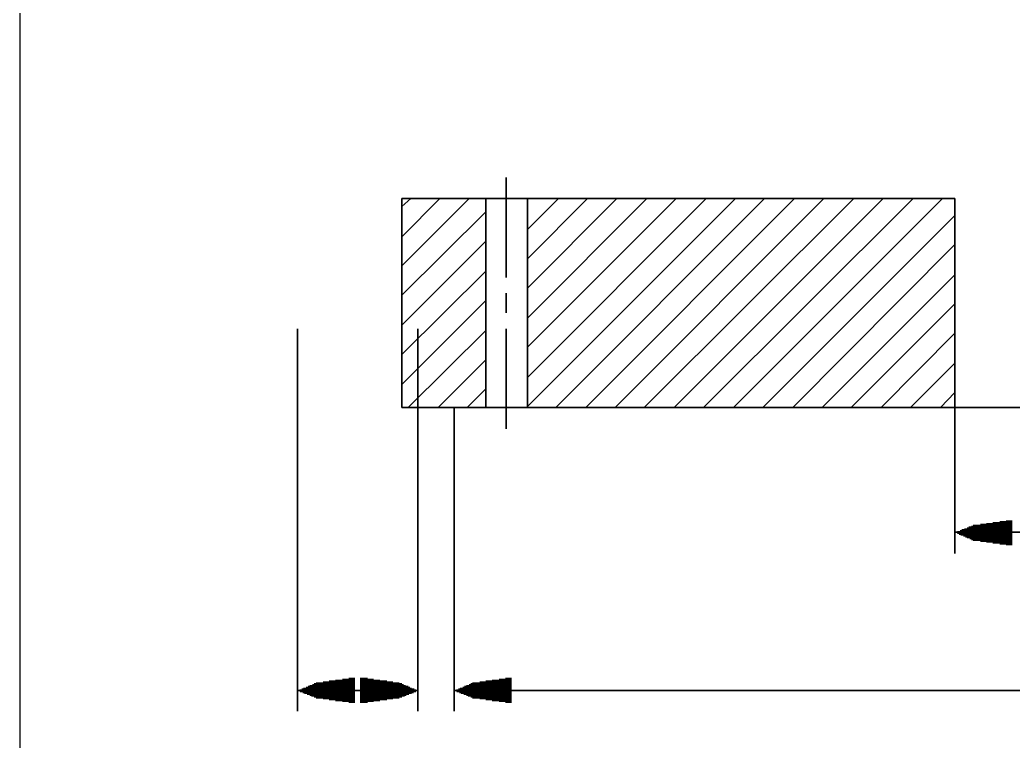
# Model space of a CAD drawing. Extents: x 20 to 206, y 5 to 293.
# Drawn here: x 20 to 115.1, y 123.9 to 192.9 of the extents above; entities that cross this region are included whole.
import ezdxf

# ---------------------------------------------------------------- set-up
doc = ezdxf.new("R2010")
doc.units = 0

msp = doc.modelspace()

# ---------------------------------------------------------------- linework, layer by layer
at = {"layer": 'P01030'}
msp.add_lwpolyline([(109.474003, 175.767997), (109.474003, 155.786658), (109.474003, 175.767997)], dxfattribs=at)
at = {"layer": 'P01031'}
msp.add_lwpolyline([(109.474003, 175.767997), (68.579998, 175.767997), (109.474003, 175.767997)], dxfattribs=at)
at = {"layer": 'P01035'}
msp.add_lwpolyline([(64.600665, 175.767997), (56.557331, 175.767997), (64.600665, 175.767997)], dxfattribs=at)
at = {"layer": 'P01036'}
msp.add_lwpolyline([(64.600665, 155.786658), (64.600665, 175.767997), (64.600665, 155.786658)], dxfattribs=at)
at = {"layer": 'P01039'}
msp.add_lwpolyline([(64.600665, 155.786658), (56.557331, 155.786658), (64.600665, 155.786658)], dxfattribs=at)
at = {"layer": 'P01040'}
msp.add_lwpolyline([(109.474003, 155.786658), (68.579998, 155.786658), (109.474003, 155.786658)], dxfattribs=at)
at = {"layer": 'P01041'}
msp.add_lwpolyline([(56.557331, 155.786658), (56.557331, 175.767997), (56.557331, 155.786658)], dxfattribs=at)
at = {"layer": 'P01045'}
msp.add_lwpolyline([(68.579998, 155.786658), (68.579998, 175.767997), (68.579998, 155.786658)], dxfattribs=at)
at = {"layer": 'P01047'}
msp.add_lwpolyline([(68.579998, 155.786658), (64.600665, 155.786658), (68.579998, 155.786658)], dxfattribs=at)
at = {"layer": 'P01048'}
msp.add_lwpolyline([(68.579998, 175.767997), (64.600665, 175.767997), (68.579998, 175.767997)], dxfattribs=at)
at = {"layer": 'P01050'}
msp.add_lwpolyline([(116.585993, 155.786658), (109.474003, 155.786658), (116.585993, 155.786658)], dxfattribs=at)
at = {"layer": 'P01056'}
msp.add_lwpolyline([(66.548, 153.754665), (66.548, 163.321997), (66.548, 153.754665)], dxfattribs=at)
at = {"layer": 'P01057'}
msp.add_lwpolyline([(66.548, 164.846), (66.548, 166.708666), (66.548, 164.846)], dxfattribs=at)
at = {"layer": 'P01058'}
msp.add_lwpolyline([(66.548, 168.232658), (66.548, 177.8), (66.548, 168.232658)], dxfattribs=at)
at = {"layer": 'P01087'}
msp.add_lwpolyline([(108.119326, 155.786658), (109.474003, 157.225997), (108.119326, 155.786658)], dxfattribs=at)
at = {"layer": 'P01088'}
msp.add_lwpolyline([(105.240669, 155.786658), (109.474003, 160.019991), (105.240669, 155.786658)], dxfattribs=at)
at = {"layer": 'P01089'}
msp.add_lwpolyline([(102.446665, 155.786658), (109.474003, 162.898659), (102.446665, 155.786658)], dxfattribs=at)
at = {"layer": 'P01090'}
msp.add_lwpolyline([(99.567997, 155.786658), (109.474003, 165.692664), (99.567997, 155.786658)], dxfattribs=at)
at = {"layer": 'P01091'}
msp.add_lwpolyline([(96.774003, 155.786658), (109.474003, 168.486658), (96.774003, 155.786658)], dxfattribs=at)
at = {"layer": 'P01092'}
msp.add_lwpolyline([(93.979998, 155.786658), (109.474003, 171.365326), (93.979998, 155.786658)], dxfattribs=at)
at = {"layer": 'P01093'}
msp.add_lwpolyline([(91.10133, 155.786658), (109.474003, 174.159331), (91.10133, 155.786658)], dxfattribs=at)
at = {"layer": 'P01094'}
msp.add_lwpolyline([(88.307331, 155.786658), (108.288664, 175.767997), (88.307331, 155.786658)], dxfattribs=at)
at = {"layer": 'P01095'}
msp.add_lwpolyline([(85.428663, 155.786658), (105.49467, 175.767997), (85.428663, 155.786658)], dxfattribs=at)
at = {"layer": 'P01096'}
msp.add_lwpolyline([(82.634663, 155.786658), (102.616002, 175.767997), (82.634663, 155.786658)], dxfattribs=at)
at = {"layer": 'P01097'}
msp.add_lwpolyline([(79.756001, 155.786658), (99.821997, 175.767997), (79.756001, 155.786658)], dxfattribs=at)
at = {"layer": 'P01098'}
msp.add_lwpolyline([(76.961996, 155.786658), (96.943329, 175.767997), (76.961996, 155.786658)], dxfattribs=at)
at = {"layer": 'P01099'}
msp.add_lwpolyline([(74.167997, 155.786658), (94.149335, 175.767997), (74.167997, 155.786658)], dxfattribs=at)
at = {"layer": 'P01100'}
msp.add_lwpolyline([(71.289334, 155.786658), (91.270667, 175.767997), (71.289334, 155.786658)], dxfattribs=at)
at = {"layer": 'P01101'}
msp.add_lwpolyline([(68.579998, 155.871332), (88.476662, 175.767997), (68.579998, 155.871332)], dxfattribs=at)
at = {"layer": 'P01102'}
msp.add_lwpolyline([(68.579998, 158.665326), (85.682663, 175.767997), (68.579998, 158.665326)], dxfattribs=at)
at = {"layer": 'P01103'}
msp.add_lwpolyline([(62.822667, 155.786658), (64.600665, 157.564661), (62.822667, 155.786658)], dxfattribs=at)
at = {"layer": 'P01104'}
msp.add_lwpolyline([(68.579998, 161.543994), (82.804, 175.767997), (68.579998, 161.543994)], dxfattribs=at)
at = {"layer": 'P01105'}
msp.add_lwpolyline([(68.579998, 164.337999), (80.009996, 175.767997), (68.579998, 164.337999)], dxfattribs=at)
at = {"layer": 'P01106'}
msp.add_lwpolyline([(60.028668, 155.786658), (64.600665, 160.358666), (60.028668, 155.786658)], dxfattribs=at)
at = {"layer": 'P01107'}
msp.add_lwpolyline([(57.15, 155.786658), (64.600665, 163.15266), (57.15, 155.786658)], dxfattribs=at)
at = {"layer": 'P01108'}
msp.add_lwpolyline([(68.579998, 167.216667), (77.131333, 175.767997), (68.579998, 167.216667)], dxfattribs=at)
at = {"layer": 'P01109'}
msp.add_lwpolyline([(68.579998, 170.010661), (74.337334, 175.767997), (68.579998, 170.010661)], dxfattribs=at)
at = {"layer": 'P01110'}
msp.add_lwpolyline([(56.557331, 157.987999), (64.600665, 166.031328), (56.557331, 157.987999)], dxfattribs=at)
at = {"layer": 'P01111'}
msp.add_lwpolyline([(56.557331, 160.866667), (64.600665, 168.825332), (56.557331, 160.866667)], dxfattribs=at)
at = {"layer": 'P01112'}
msp.add_lwpolyline([(68.579998, 172.804665), (71.543334, 175.767997), (68.579998, 172.804665)], dxfattribs=at)
at = {"layer": 'P01113'}
msp.add_lwpolyline([(68.579998, 175.683333), (68.664666, 175.767997), (68.579998, 175.683333)], dxfattribs=at)
at = {"layer": 'P01114'}
msp.add_lwpolyline([(56.557331, 163.660661), (64.600665, 171.704), (56.557331, 163.660661)], dxfattribs=at)
at = {"layer": 'P01115'}
msp.add_lwpolyline([(56.557331, 166.539329), (64.600665, 174.497994), (56.557331, 166.539329)], dxfattribs=at)
at = {"layer": 'P01116'}
msp.add_lwpolyline([(56.557331, 169.333333), (62.991999, 175.767997), (56.557331, 169.333333)], dxfattribs=at)
at = {"layer": 'P01117'}
msp.add_lwpolyline([(56.557331, 172.127327), (60.198, 175.767997), (56.557331, 172.127327)], dxfattribs=at)
at = {"layer": 'P01118'}
msp.add_lwpolyline([(56.557331, 175.005995), (57.404, 175.767997), (56.557331, 175.005995)], dxfattribs=at)
at = {"layer": 'P01147'}
msp.add_lwpolyline([(108.119326, 155.786658), (109.474003, 157.225997), (108.119326, 155.786658)], dxfattribs=at)
at = {"layer": 'P01148'}
msp.add_lwpolyline([(105.240669, 155.786658), (109.474003, 160.019991), (105.240669, 155.786658)], dxfattribs=at)
at = {"layer": 'P01149'}
msp.add_lwpolyline([(102.446665, 155.786658), (109.474003, 162.898659), (102.446665, 155.786658)], dxfattribs=at)
at = {"layer": 'P01150'}
msp.add_lwpolyline([(99.567997, 155.786658), (109.474003, 165.692664), (99.567997, 155.786658)], dxfattribs=at)
at = {"layer": 'P01151'}
msp.add_lwpolyline([(96.774003, 155.786658), (109.474003, 168.486658), (96.774003, 155.786658)], dxfattribs=at)
at = {"layer": 'P01152'}
msp.add_lwpolyline([(93.979998, 155.786658), (109.474003, 171.365326), (93.979998, 155.786658)], dxfattribs=at)
at = {"layer": 'P01153'}
msp.add_lwpolyline([(91.10133, 155.786658), (109.474003, 174.159331), (91.10133, 155.786658)], dxfattribs=at)
at = {"layer": 'P01154'}
msp.add_lwpolyline([(88.307331, 155.786658), (108.288664, 175.767997), (88.307331, 155.786658)], dxfattribs=at)
at = {"layer": 'P01155'}
msp.add_lwpolyline([(85.428663, 155.786658), (105.49467, 175.767997), (85.428663, 155.786658)], dxfattribs=at)
at = {"layer": 'P01156'}
msp.add_lwpolyline([(82.634663, 155.786658), (102.616002, 175.767997), (82.634663, 155.786658)], dxfattribs=at)
at = {"layer": 'P01157'}
msp.add_lwpolyline([(79.756001, 155.786658), (99.821997, 175.767997), (79.756001, 155.786658)], dxfattribs=at)
at = {"layer": 'P01158'}
msp.add_lwpolyline([(76.961996, 155.786658), (96.943329, 175.767997), (76.961996, 155.786658)], dxfattribs=at)
at = {"layer": 'P01159'}
msp.add_lwpolyline([(74.167997, 155.786658), (94.149335, 175.767997), (74.167997, 155.786658)], dxfattribs=at)
at = {"layer": 'P01160'}
msp.add_lwpolyline([(71.289334, 155.786658), (91.270667, 175.767997), (71.289334, 155.786658)], dxfattribs=at)
at = {"layer": 'P01161'}
msp.add_lwpolyline([(68.579998, 155.871332), (88.476662, 175.767997), (68.579998, 155.871332)], dxfattribs=at)
at = {"layer": 'P01162'}
msp.add_lwpolyline([(68.579998, 158.665326), (85.682663, 175.767997), (68.579998, 158.665326)], dxfattribs=at)
at = {"layer": 'P01163'}
msp.add_lwpolyline([(62.822667, 155.786658), (64.600665, 157.564661), (62.822667, 155.786658)], dxfattribs=at)
at = {"layer": 'P01164'}
msp.add_lwpolyline([(68.579998, 161.543994), (82.804, 175.767997), (68.579998, 161.543994)], dxfattribs=at)
at = {"layer": 'P01165'}
msp.add_lwpolyline([(68.579998, 164.337999), (80.009996, 175.767997), (68.579998, 164.337999)], dxfattribs=at)
at = {"layer": 'P01166'}
msp.add_lwpolyline([(60.028668, 155.786658), (64.600665, 160.358666), (60.028668, 155.786658)], dxfattribs=at)
at = {"layer": 'P01167'}
msp.add_lwpolyline([(57.15, 155.786658), (64.600665, 163.15266), (57.15, 155.786658)], dxfattribs=at)
at = {"layer": 'P01168'}
msp.add_lwpolyline([(68.579998, 167.216667), (77.131333, 175.767997), (68.579998, 167.216667)], dxfattribs=at)
at = {"layer": 'P01169'}
msp.add_lwpolyline([(68.579998, 170.010661), (74.337334, 175.767997), (68.579998, 170.010661)], dxfattribs=at)
at = {"layer": 'P01170'}
msp.add_lwpolyline([(56.557331, 157.987999), (64.600665, 166.031328), (56.557331, 157.987999)], dxfattribs=at)
at = {"layer": 'P01171'}
msp.add_lwpolyline([(56.557331, 160.866667), (64.600665, 168.825332), (56.557331, 160.866667)], dxfattribs=at)
at = {"layer": 'P01172'}
msp.add_lwpolyline([(68.579998, 172.804665), (71.543334, 175.767997), (68.579998, 172.804665)], dxfattribs=at)
at = {"layer": 'P01173'}
msp.add_lwpolyline([(68.579998, 175.683333), (68.664666, 175.767997), (68.579998, 175.683333)], dxfattribs=at)
at = {"layer": 'P01174'}
msp.add_lwpolyline([(56.557331, 163.660661), (64.600665, 171.704), (56.557331, 163.660661)], dxfattribs=at)
at = {"layer": 'P01175'}
msp.add_lwpolyline([(56.557331, 166.539329), (64.600665, 174.497994), (56.557331, 166.539329)], dxfattribs=at)
at = {"layer": 'P01176'}
msp.add_lwpolyline([(56.557331, 169.333333), (62.991999, 175.767997), (56.557331, 169.333333)], dxfattribs=at)
at = {"layer": 'P01177'}
msp.add_lwpolyline([(56.557331, 172.127327), (60.198, 175.767997), (56.557331, 172.127327)], dxfattribs=at)
at = {"layer": 'P01178'}
msp.add_lwpolyline([(56.557331, 175.005995), (57.404, 175.767997), (56.557331, 175.005995)], dxfattribs=at)
at = {"layer": 'P01182'}
msp.add_lwpolyline([(61.552665, 155.786658), (61.552665, 126.746), (61.552665, 155.786658)], dxfattribs=at)
at = {"layer": 'P01186'}
msp.add_lwpolyline([(46.566667, 163.321997), (46.566667, 126.746), (46.566667, 163.321997)], dxfattribs=at)
at = {"layer": 'P01187'}
msp.add_lwpolyline([(58.081333, 163.321997), (58.081333, 126.746), (58.081333, 163.321997)], dxfattribs=at)
at = {"layer": 'P01188'}
msp.add_lwpolyline([(109.474003, 155.786658), (109.474003, 141.816667), (109.474003, 155.786658)], dxfattribs=at)
at = {"layer": 'P01190'}
msp.add_lwpolyline([(66.463331, 129.878668), (67.056001, 129.878668)], dxfattribs=at)
at = {"layer": 'P01191'}
msp.add_lwpolyline([(65.870667, 129.793994), (67.056001, 129.793994)], dxfattribs=at)
at = {"layer": 'P01192'}
msp.add_lwpolyline([(65.193334, 129.709331), (67.056001, 129.709331)], dxfattribs=at)
at = {"layer": 'P01193'}
msp.add_lwpolyline([(64.600665, 129.624668), (67.056001, 129.624668)], dxfattribs=at)
at = {"layer": 'P01194'}
msp.add_lwpolyline([(64.008001, 129.539994), (67.056001, 129.539994)], dxfattribs=at)
at = {"layer": 'P01195'}
msp.add_lwpolyline([(63.330663, 129.45533), (67.056001, 129.45533)], dxfattribs=at)
at = {"layer": 'P01196'}
msp.add_lwpolyline([(63.161331, 129.370667), (67.056001, 129.370667)], dxfattribs=at)
at = {"layer": 'P01197'}
msp.add_lwpolyline([(62.991999, 129.285993), (67.056001, 129.285993)], dxfattribs=at)
at = {"layer": 'P01198'}
msp.add_lwpolyline([(62.737999, 129.20133), (67.056001, 129.20133)], dxfattribs=at)
at = {"layer": 'P01199'}
msp.add_lwpolyline([(62.568667, 129.116667), (67.056001, 129.116667)], dxfattribs=at)
at = {"layer": 'P01200'}
msp.add_lwpolyline([(62.39933, 129.031993), (67.056001, 129.031993)], dxfattribs=at)
at = {"layer": 'P01201'}
msp.add_lwpolyline([(62.145335, 128.947329), (67.056001, 128.947329)], dxfattribs=at)
at = {"layer": 'P01202'}
msp.add_lwpolyline([(61.975997, 128.862666), (67.056001, 128.862666)], dxfattribs=at)
at = {"layer": 'P01203'}
msp.add_lwpolyline([(61.806666, 128.777992), (67.056001, 128.777992)], dxfattribs=at)
at = {"layer": 'P01204'}
msp.add_lwpolyline([(61.552665, 128.693329), (67.056001, 128.693329)], dxfattribs=at)
at = {"layer": 'P01205'}
msp.add_lwpolyline([(61.806666, 128.608666), (67.056001, 128.608666)], dxfattribs=at)
at = {"layer": 'P01206'}
msp.add_lwpolyline([(62.060666, 128.523992), (67.056001, 128.523992)], dxfattribs=at)
at = {"layer": 'P01207'}
msp.add_lwpolyline([(62.229998, 128.439329), (67.056001, 128.439329)], dxfattribs=at)
at = {"layer": 'P01208'}
msp.add_lwpolyline([(62.483998, 128.354665), (67.056001, 128.354665)], dxfattribs=at)
at = {"layer": 'P01209'}
msp.add_lwpolyline([(62.737999, 128.269991), (67.056001, 128.269991)], dxfattribs=at)
at = {"layer": 'P01210'}
msp.add_lwpolyline([(62.907331, 128.185328), (67.056001, 128.185328)], dxfattribs=at)
at = {"layer": 'P01211'}
msp.add_lwpolyline([(63.161331, 128.100665), (67.056001, 128.100665)], dxfattribs=at)
at = {"layer": 'P01212'}
msp.add_lwpolyline([(63.330663, 128.015991), (67.056001, 128.015991)], dxfattribs=at)
at = {"layer": 'P01213'}
msp.add_lwpolyline([(64.008001, 127.931328), (67.056001, 127.931328)], dxfattribs=at)
at = {"layer": 'P01214'}
msp.add_lwpolyline([(64.600665, 127.846665), (67.056001, 127.846665)], dxfattribs=at)
at = {"layer": 'P01215'}
msp.add_lwpolyline([(65.193334, 127.762001), (67.056001, 127.762001)], dxfattribs=at)
at = {"layer": 'P01216'}
msp.add_lwpolyline([(65.870667, 127.677327), (67.056001, 127.677327)], dxfattribs=at)
at = {"layer": 'P01217'}
msp.add_lwpolyline([(66.463331, 127.592664), (67.056001, 127.592664), (66.463331, 127.592664)], dxfattribs=at)
at = {"layer": 'P01218'}
msp.add_lwpolyline([(61.552665, 128.693329), (66.548, 129.370667), (61.552665, 128.693329)], dxfattribs=at)
at = {"layer": 'P01219'}
msp.add_lwpolyline([(66.548, 129.370667), (66.039999, 128.693329), (66.548, 129.370667)], dxfattribs=at)
at = {"layer": 'P01220'}
msp.add_lwpolyline([(66.039999, 128.693329), (66.548, 128.015991), (66.039999, 128.693329)], dxfattribs=at)
at = {"layer": 'P01221'}
msp.add_lwpolyline([(66.548, 128.015991), (61.552665, 128.693329), (66.548, 128.015991)], dxfattribs=at)
at = {"layer": 'P01222'}
msp.add_lwpolyline([(65.95533, 129.285993), (66.548, 129.285993)], dxfattribs=at)
at = {"layer": 'P01223'}
msp.add_lwpolyline([(65.362666, 129.20133), (66.463331, 129.20133)], dxfattribs=at)
at = {"layer": 'P01224'}
msp.add_lwpolyline([(64.685334, 129.116667), (66.378663, 129.116667)], dxfattribs=at)
at = {"layer": 'P01225'}
msp.add_lwpolyline([(64.092664, 129.031993), (66.293999, 129.031993)], dxfattribs=at)
at = {"layer": 'P01226'}
msp.add_lwpolyline([(63.5, 128.947329), (66.293999, 128.947329)], dxfattribs=at)
at = {"layer": 'P01227'}
msp.add_lwpolyline([(62.822667, 128.862666), (66.209331, 128.862666)], dxfattribs=at)
at = {"layer": 'P01228'}
msp.add_lwpolyline([(62.229998, 128.777992), (66.124668, 128.777992), (62.229998, 128.777992)], dxfattribs=at)
at = {"layer": 'P01229'}
msp.add_lwpolyline([(61.552665, 128.693329), (66.039999, 128.693329)], dxfattribs=at)
at = {"layer": 'P01230'}
msp.add_lwpolyline([(62.229998, 128.608666), (66.124668, 128.608666)], dxfattribs=at)
at = {"layer": 'P01231'}
msp.add_lwpolyline([(62.822667, 128.523992), (66.209331, 128.523992)], dxfattribs=at)
at = {"layer": 'P01232'}
msp.add_lwpolyline([(63.5, 128.439329), (66.293999, 128.439329)], dxfattribs=at)
at = {"layer": 'P01233'}
msp.add_lwpolyline([(64.092664, 128.354665), (66.293999, 128.354665)], dxfattribs=at)
at = {"layer": 'P01234'}
msp.add_lwpolyline([(64.685334, 128.269991), (66.378663, 128.269991)], dxfattribs=at)
at = {"layer": 'P01235'}
msp.add_lwpolyline([(65.362666, 128.185328), (66.463331, 128.185328)], dxfattribs=at)
at = {"layer": 'P01236'}
msp.add_lwpolyline([(65.95533, 128.100665), (66.548, 128.100665), (65.95533, 128.100665)], dxfattribs=at)
at = {"layer": 'P01284'}
msp.add_lwpolyline([(61.552665, 128.693329), (171.534663, 128.693329), (61.552665, 128.693329)], dxfattribs=at)
at = {"layer": 'P01334'}
msp.add_lwpolyline([(51.477333, 129.878668), (52.069997, 129.878668)], dxfattribs=at)
at = {"layer": 'P01335'}
msp.add_lwpolyline([(50.884663, 129.793994), (52.069997, 129.793994)], dxfattribs=at)
at = {"layer": 'P01336'}
msp.add_lwpolyline([(50.207331, 129.709331), (52.069997, 129.709331)], dxfattribs=at)
at = {"layer": 'P01337'}
msp.add_lwpolyline([(49.614666, 129.624668), (52.069997, 129.624668)], dxfattribs=at)
at = {"layer": 'P01338'}
msp.add_lwpolyline([(49.021997, 129.539994), (52.069997, 129.539994)], dxfattribs=at)
at = {"layer": 'P01339'}
msp.add_lwpolyline([(48.344664, 129.45533), (52.069997, 129.45533)], dxfattribs=at)
at = {"layer": 'P01340'}
msp.add_lwpolyline([(48.175332, 129.370667), (52.069997, 129.370667)], dxfattribs=at)
at = {"layer": 'P01341'}
msp.add_lwpolyline([(48.006001, 129.285993), (52.069997, 129.285993)], dxfattribs=at)
at = {"layer": 'P01342'}
msp.add_lwpolyline([(47.752, 129.20133), (52.069997, 129.20133)], dxfattribs=at)
at = {"layer": 'P01343'}
msp.add_lwpolyline([(47.582663, 129.116667), (52.069997, 129.116667)], dxfattribs=at)
at = {"layer": 'P01344'}
msp.add_lwpolyline([(47.413331, 129.031993), (52.069997, 129.031993)], dxfattribs=at)
at = {"layer": 'P01345'}
msp.add_lwpolyline([(47.159331, 128.947329), (52.069997, 128.947329)], dxfattribs=at)
at = {"layer": 'P01346'}
msp.add_lwpolyline([(46.989999, 128.862666), (52.069997, 128.862666)], dxfattribs=at)
at = {"layer": 'P01347'}
msp.add_lwpolyline([(46.820667, 128.777992), (52.069997, 128.777992)], dxfattribs=at)
at = {"layer": 'P01348'}
msp.add_lwpolyline([(46.566667, 128.693329), (52.069997, 128.693329)], dxfattribs=at)
at = {"layer": 'P01349'}
msp.add_lwpolyline([(46.820667, 128.608666), (52.069997, 128.608666)], dxfattribs=at)
at = {"layer": 'P01350'}
msp.add_lwpolyline([(47.074668, 128.523992), (52.069997, 128.523992)], dxfattribs=at)
at = {"layer": 'P01351'}
msp.add_lwpolyline([(47.243999, 128.439329), (52.069997, 128.439329)], dxfattribs=at)
at = {"layer": 'P01352'}
msp.add_lwpolyline([(47.498, 128.354665), (52.069997, 128.354665)], dxfattribs=at)
at = {"layer": 'P01353'}
msp.add_lwpolyline([(47.752, 128.269991), (52.069997, 128.269991)], dxfattribs=at)
at = {"layer": 'P01354'}
msp.add_lwpolyline([(47.921332, 128.185328), (52.069997, 128.185328)], dxfattribs=at)
at = {"layer": 'P01355'}
msp.add_lwpolyline([(48.175332, 128.100665), (52.069997, 128.100665)], dxfattribs=at)
at = {"layer": 'P01356'}
msp.add_lwpolyline([(48.344664, 128.015991), (52.069997, 128.015991)], dxfattribs=at)
at = {"layer": 'P01357'}
msp.add_lwpolyline([(49.021997, 127.931328), (52.069997, 127.931328)], dxfattribs=at)
at = {"layer": 'P01358'}
msp.add_lwpolyline([(49.614666, 127.846665), (52.069997, 127.846665)], dxfattribs=at)
at = {"layer": 'P01359'}
msp.add_lwpolyline([(50.207331, 127.762001), (52.069997, 127.762001)], dxfattribs=at)
at = {"layer": 'P01360'}
msp.add_lwpolyline([(50.884663, 127.677327), (52.069997, 127.677327)], dxfattribs=at)
at = {"layer": 'P01361'}
msp.add_lwpolyline([(51.477333, 127.592664), (52.069997, 127.592664), (51.477333, 127.592664)], dxfattribs=at)
at = {"layer": 'P01362'}
msp.add_lwpolyline([(46.566667, 128.693329), (51.562001, 129.370667), (46.566667, 128.693329)], dxfattribs=at)
at = {"layer": 'P01363'}
msp.add_lwpolyline([(51.562001, 129.370667), (51.054, 128.693329), (51.562001, 129.370667)], dxfattribs=at)
at = {"layer": 'P01364'}
msp.add_lwpolyline([(51.054, 128.693329), (51.562001, 128.015991), (51.054, 128.693329)], dxfattribs=at)
at = {"layer": 'P01365'}
msp.add_lwpolyline([(51.562001, 128.015991), (46.566667, 128.693329), (51.562001, 128.015991)], dxfattribs=at)
at = {"layer": 'P01366'}
msp.add_lwpolyline([(50.969332, 129.285993), (51.562001, 129.285993)], dxfattribs=at)
at = {"layer": 'P01367'}
msp.add_lwpolyline([(50.376668, 129.20133), (51.477333, 129.20133)], dxfattribs=at)
at = {"layer": 'P01368'}
msp.add_lwpolyline([(49.69933, 129.116667), (51.392664, 129.116667)], dxfattribs=at)
at = {"layer": 'P01369'}
msp.add_lwpolyline([(49.106666, 129.031993), (51.308001, 129.031993)], dxfattribs=at)
at = {"layer": 'P01370'}
msp.add_lwpolyline([(48.514002, 128.947329), (51.308001, 128.947329)], dxfattribs=at)
at = {"layer": 'P01371'}
msp.add_lwpolyline([(47.836663, 128.862666), (51.223332, 128.862666)], dxfattribs=at)
at = {"layer": 'P01372'}
msp.add_lwpolyline([(47.243999, 128.777992), (51.138664, 128.777992), (47.243999, 128.777992)], dxfattribs=at)
at = {"layer": 'P01373'}
msp.add_lwpolyline([(46.566667, 128.693329), (51.054, 128.693329)], dxfattribs=at)
at = {"layer": 'P01374'}
msp.add_lwpolyline([(47.243999, 128.608666), (51.138664, 128.608666)], dxfattribs=at)
at = {"layer": 'P01375'}
msp.add_lwpolyline([(47.836663, 128.523992), (51.223332, 128.523992)], dxfattribs=at)
at = {"layer": 'P01376'}
msp.add_lwpolyline([(48.514002, 128.439329), (51.308001, 128.439329)], dxfattribs=at)
at = {"layer": 'P01377'}
msp.add_lwpolyline([(49.106666, 128.354665), (51.308001, 128.354665)], dxfattribs=at)
at = {"layer": 'P01378'}
msp.add_lwpolyline([(49.69933, 128.269991), (51.392664, 128.269991)], dxfattribs=at)
at = {"layer": 'P01379'}
msp.add_lwpolyline([(50.376668, 128.185328), (51.477333, 128.185328)], dxfattribs=at)
at = {"layer": 'P01380'}
msp.add_lwpolyline([(50.969332, 128.100665), (51.562001, 128.100665), (50.969332, 128.100665)], dxfattribs=at)
at = {"layer": 'P01381'}
msp.add_lwpolyline([(52.577998, 129.878668), (53.25533, 129.878668)], dxfattribs=at)
at = {"layer": 'P01382'}
msp.add_lwpolyline([(52.577998, 129.793994), (53.848, 129.793994)], dxfattribs=at)
at = {"layer": 'P01383'}
msp.add_lwpolyline([(52.577998, 129.709331), (54.440664, 129.709331)], dxfattribs=at)
at = {"layer": 'P01384'}
msp.add_lwpolyline([(52.577998, 129.624668), (55.117997, 129.624668)], dxfattribs=at)
at = {"layer": 'P01385'}
msp.add_lwpolyline([(52.577998, 129.539994), (55.710666, 129.539994)], dxfattribs=at)
at = {"layer": 'P01386'}
msp.add_lwpolyline([(52.577998, 129.45533), (56.30333, 129.45533)], dxfattribs=at)
at = {"layer": 'P01387'}
msp.add_lwpolyline([(52.577998, 129.370667), (56.557331, 129.370667)], dxfattribs=at)
at = {"layer": 'P01388'}
msp.add_lwpolyline([(52.577998, 129.285993), (56.726668, 129.285993)], dxfattribs=at)
at = {"layer": 'P01389'}
msp.add_lwpolyline([(52.577998, 129.20133), (56.896, 129.20133)], dxfattribs=at)
at = {"layer": 'P01390'}
msp.add_lwpolyline([(52.577998, 129.116667), (57.15, 129.116667)], dxfattribs=at)
at = {"layer": 'P01391'}
msp.add_lwpolyline([(52.577998, 129.031993), (57.319332, 129.031993)], dxfattribs=at)
at = {"layer": 'P01392'}
msp.add_lwpolyline([(52.577998, 128.947329), (57.488664, 128.947329)], dxfattribs=at)
at = {"layer": 'P01393'}
msp.add_lwpolyline([(52.577998, 128.862666), (57.742664, 128.862666)], dxfattribs=at)
at = {"layer": 'P01394'}
msp.add_lwpolyline([(52.577998, 128.777992), (57.912001, 128.777992)], dxfattribs=at)
at = {"layer": 'P01395'}
msp.add_lwpolyline([(52.577998, 128.693329), (58.081333, 128.693329)], dxfattribs=at)
at = {"layer": 'P01396'}
msp.add_lwpolyline([(52.577998, 128.608666), (57.912001, 128.608666)], dxfattribs=at)
at = {"layer": 'P01397'}
msp.add_lwpolyline([(52.577998, 128.523992), (57.658001, 128.523992)], dxfattribs=at)
at = {"layer": 'P01398'}
msp.add_lwpolyline([(52.577998, 128.439329), (57.488664, 128.439329)], dxfattribs=at)
at = {"layer": 'P01399'}
msp.add_lwpolyline([(52.577998, 128.354665), (57.234663, 128.354665)], dxfattribs=at)
at = {"layer": 'P01400'}
msp.add_lwpolyline([(52.577998, 128.269991), (56.980663, 128.269991)], dxfattribs=at)
at = {"layer": 'P01401'}
msp.add_lwpolyline([(52.577998, 128.185328), (56.811331, 128.185328)], dxfattribs=at)
at = {"layer": 'P01402'}
msp.add_lwpolyline([(52.577998, 128.100665), (56.557331, 128.100665)], dxfattribs=at)
at = {"layer": 'P01403'}
msp.add_lwpolyline([(52.577998, 128.015991), (56.30333, 128.015991)], dxfattribs=at)
at = {"layer": 'P01404'}
msp.add_lwpolyline([(52.577998, 127.931328), (55.710666, 127.931328)], dxfattribs=at)
at = {"layer": 'P01405'}
msp.add_lwpolyline([(52.577998, 127.846665), (55.117997, 127.846665)], dxfattribs=at)
at = {"layer": 'P01406'}
msp.add_lwpolyline([(52.577998, 127.762001), (54.440664, 127.762001)], dxfattribs=at)
at = {"layer": 'P01407'}
msp.add_lwpolyline([(52.577998, 127.677327), (53.848, 127.677327)], dxfattribs=at)
at = {"layer": 'P01408'}
msp.add_lwpolyline([(52.577998, 127.592664), (53.25533, 127.592664), (52.577998, 127.592664)], dxfattribs=at)
at = {"layer": 'P01409'}
msp.add_lwpolyline([(58.081333, 128.693329), (53.085998, 128.015991), (58.081333, 128.693329)], dxfattribs=at)
at = {"layer": 'P01410'}
msp.add_lwpolyline([(53.085998, 128.015991), (53.593999, 128.693329), (53.085998, 128.015991)], dxfattribs=at)
at = {"layer": 'P01411'}
msp.add_lwpolyline([(53.593999, 128.693329), (53.085998, 129.370667), (53.593999, 128.693329)], dxfattribs=at)
at = {"layer": 'P01412'}
msp.add_lwpolyline([(53.085998, 129.370667), (58.081333, 128.693329), (53.085998, 129.370667)], dxfattribs=at)
at = {"layer": 'P01413'}
msp.add_lwpolyline([(53.593999, 128.693329), (58.081333, 128.693329)], dxfattribs=at)
at = {"layer": 'P01414'}
msp.add_lwpolyline([(53.593999, 128.608666), (57.488664, 128.608666)], dxfattribs=at)
at = {"layer": 'P01415'}
msp.add_lwpolyline([(53.509331, 128.523992), (56.896, 128.523992)], dxfattribs=at)
at = {"layer": 'P01416'}
msp.add_lwpolyline([(53.424668, 128.439329), (56.218667, 128.439329)], dxfattribs=at)
at = {"layer": 'P01417'}
msp.add_lwpolyline([(53.339999, 128.354665), (55.625997, 128.354665)], dxfattribs=at)
at = {"layer": 'P01418'}
msp.add_lwpolyline([(53.339999, 128.269991), (55.033333, 128.269991)], dxfattribs=at)
at = {"layer": 'P01419'}
msp.add_lwpolyline([(53.25533, 128.185328), (54.356001, 128.185328)], dxfattribs=at)
at = {"layer": 'P01420'}
msp.add_lwpolyline([(53.170667, 128.100665), (53.763331, 128.100665), (53.170667, 128.100665)], dxfattribs=at)
at = {"layer": 'P01421'}
msp.add_lwpolyline([(53.170667, 129.285993), (53.763331, 129.285993)], dxfattribs=at)
at = {"layer": 'P01422'}
msp.add_lwpolyline([(53.25533, 129.20133), (54.356001, 129.20133)], dxfattribs=at)
at = {"layer": 'P01423'}
msp.add_lwpolyline([(53.339999, 129.116667), (55.033333, 129.116667)], dxfattribs=at)
at = {"layer": 'P01424'}
msp.add_lwpolyline([(53.339999, 129.031993), (55.625997, 129.031993)], dxfattribs=at)
at = {"layer": 'P01425'}
msp.add_lwpolyline([(53.424668, 128.947329), (56.218667, 128.947329)], dxfattribs=at)
at = {"layer": 'P01426'}
msp.add_lwpolyline([(53.509331, 128.862666), (56.896, 128.862666)], dxfattribs=at)
at = {"layer": 'P01427'}
msp.add_lwpolyline([(53.593999, 128.777992), (57.488664, 128.777992), (53.593999, 128.777992)], dxfattribs=at)
at = {"layer": 'P01428'}
msp.add_lwpolyline([(46.566667, 128.693329), (58.081333, 128.693329), (46.566667, 128.693329)], dxfattribs=at)
at = {"layer": 'P01429'}
msp.add_lwpolyline([(114.384663, 144.949324), (114.977327, 144.949324)], dxfattribs=at)
at = {"layer": 'P01430'}
msp.add_lwpolyline([(113.791999, 144.864661), (114.977327, 144.864661)], dxfattribs=at)
at = {"layer": 'P01431'}
msp.add_lwpolyline([(113.114661, 144.779998), (114.977327, 144.779998)], dxfattribs=at)
at = {"layer": 'P01432'}
msp.add_lwpolyline([(112.521997, 144.695324), (114.977327, 144.695324)], dxfattribs=at)
at = {"layer": 'P01433'}
msp.add_lwpolyline([(111.929333, 144.610661), (114.977327, 144.610661)], dxfattribs=at)
at = {"layer": 'P01434'}
msp.add_lwpolyline([(111.251995, 144.525997), (114.977327, 144.525997)], dxfattribs=at)
at = {"layer": 'P01435'}
msp.add_lwpolyline([(111.082668, 144.441334), (114.977327, 144.441334)], dxfattribs=at)
at = {"layer": 'P01436'}
msp.add_lwpolyline([(110.828668, 144.35666), (114.977327, 144.35666)], dxfattribs=at)
at = {"layer": 'P01437'}
msp.add_lwpolyline([(110.659331, 144.271997), (114.977327, 144.271997)], dxfattribs=at)
at = {"layer": 'P01438'}
msp.add_lwpolyline([(110.40533, 144.187334), (114.977327, 144.187334)], dxfattribs=at)
at = {"layer": 'P01439'}
msp.add_lwpolyline([(110.15133, 144.10266), (114.977327, 144.10266)], dxfattribs=at)
at = {"layer": 'P01440'}
msp.add_lwpolyline([(109.981993, 144.017997), (114.977327, 144.017997)], dxfattribs=at)
at = {"layer": 'P01441'}
msp.add_lwpolyline([(109.727992, 143.933333), (114.977327, 143.933333)], dxfattribs=at)
at = {"layer": 'P01442'}
msp.add_lwpolyline([(109.474003, 143.848659), (114.977327, 143.848659)], dxfattribs=at)
at = {"layer": 'P01443'}
msp.add_lwpolyline([(109.727992, 143.763996), (114.977327, 143.763996)], dxfattribs=at)
at = {"layer": 'P01444'}
msp.add_lwpolyline([(109.897329, 143.679333), (114.977327, 143.679333)], dxfattribs=at)
at = {"layer": 'P01445'}
msp.add_lwpolyline([(110.066667, 143.594659), (114.977327, 143.594659)], dxfattribs=at)
at = {"layer": 'P01446'}
msp.add_lwpolyline([(110.320667, 143.509996), (114.977327, 143.509996)], dxfattribs=at)
at = {"layer": 'P01447'}
msp.add_lwpolyline([(110.489994, 143.425332), (114.977327, 143.425332)], dxfattribs=at)
at = {"layer": 'P01448'}
msp.add_lwpolyline([(110.659331, 143.340658), (114.977327, 143.340658)], dxfattribs=at)
at = {"layer": 'P01449'}
msp.add_lwpolyline([(110.913331, 143.255995), (114.977327, 143.255995)], dxfattribs=at)
at = {"layer": 'P01450'}
msp.add_lwpolyline([(111.082668, 143.171332), (114.977327, 143.171332)], dxfattribs=at)
at = {"layer": 'P01451'}
msp.add_lwpolyline([(111.251995, 143.086658), (114.977327, 143.086658)], dxfattribs=at)
at = {"layer": 'P01452'}
msp.add_lwpolyline([(111.929333, 143.001995), (114.977327, 143.001995)], dxfattribs=at)
at = {"layer": 'P01453'}
msp.add_lwpolyline([(112.521997, 142.917332), (114.977327, 142.917332)], dxfattribs=at)
at = {"layer": 'P01454'}
msp.add_lwpolyline([(113.114661, 142.832658), (114.977327, 142.832658)], dxfattribs=at)
at = {"layer": 'P01455'}
msp.add_lwpolyline([(113.791999, 142.747994), (114.977327, 142.747994)], dxfattribs=at)
at = {"layer": 'P01456'}
msp.add_lwpolyline([(114.384663, 142.663331), (114.977327, 142.663331), (114.384663, 142.663331)], dxfattribs=at)
at = {"layer": 'P01457'}
msp.add_lwpolyline([(109.474003, 143.848659), (114.469326, 144.441334), (109.474003, 143.848659)], dxfattribs=at)
at = {"layer": 'P01458'}
msp.add_lwpolyline([(114.469326, 144.441334), (113.961326, 143.848659), (114.469326, 144.441334)], dxfattribs=at)
at = {"layer": 'P01459'}
msp.add_lwpolyline([(113.961326, 143.848659), (114.469326, 143.171332), (113.961326, 143.848659)], dxfattribs=at)
at = {"layer": 'P01460'}
msp.add_lwpolyline([(114.469326, 143.171332), (109.474003, 143.848659), (114.469326, 143.171332)], dxfattribs=at)
at = {"layer": 'P01461'}
msp.add_lwpolyline([(113.791999, 144.35666), (114.469326, 144.35666)], dxfattribs=at)
at = {"layer": 'P01462'}
msp.add_lwpolyline([(113.114661, 144.271997), (114.384663, 144.271997)], dxfattribs=at)
at = {"layer": 'P01463'}
msp.add_lwpolyline([(112.35266, 144.187334), (114.3, 144.187334)], dxfattribs=at)
at = {"layer": 'P01464'}
msp.add_lwpolyline([(111.675332, 144.10266), (114.215326, 144.10266)], dxfattribs=at)
at = {"layer": 'P01465'}
msp.add_lwpolyline([(110.913331, 144.017997), (114.130663, 144.017997)], dxfattribs=at)
at = {"layer": 'P01466'}
msp.add_lwpolyline([(110.235993, 143.933333), (114.046, 143.933333), (110.235993, 143.933333)], dxfattribs=at)
at = {"layer": 'P01467'}
msp.add_lwpolyline([(109.474003, 143.848659), (113.961326, 143.848659)], dxfattribs=at)
at = {"layer": 'P01468'}
msp.add_lwpolyline([(110.15133, 143.763996), (114.046, 143.763996)], dxfattribs=at)
at = {"layer": 'P01469'}
msp.add_lwpolyline([(110.743994, 143.679333), (114.130663, 143.679333)], dxfattribs=at)
at = {"layer": 'P01470'}
msp.add_lwpolyline([(111.421332, 143.594659), (114.215326, 143.594659)], dxfattribs=at)
at = {"layer": 'P01471'}
msp.add_lwpolyline([(112.013996, 143.509996), (114.215326, 143.509996)], dxfattribs=at)
at = {"layer": 'P01472'}
msp.add_lwpolyline([(112.60666, 143.425332), (114.3, 143.425332)], dxfattribs=at)
at = {"layer": 'P01473'}
msp.add_lwpolyline([(113.283998, 143.340658), (114.384663, 143.340658)], dxfattribs=at)
at = {"layer": 'P01474'}
msp.add_lwpolyline([(113.876662, 143.255995), (114.469326, 143.255995), (113.876662, 143.255995)], dxfattribs=at)
at = {"layer": 'P01521'}
msp.add_lwpolyline([(109.474003, 143.848659), (123.613331, 143.848659), (109.474003, 143.848659)], dxfattribs=at)
at = {"layer": 'P01548'}
msp.add_lwpolyline([(20, 293.111326), (20, 5)], dxfattribs=at)

doc.saveas('drawing.dxf')
